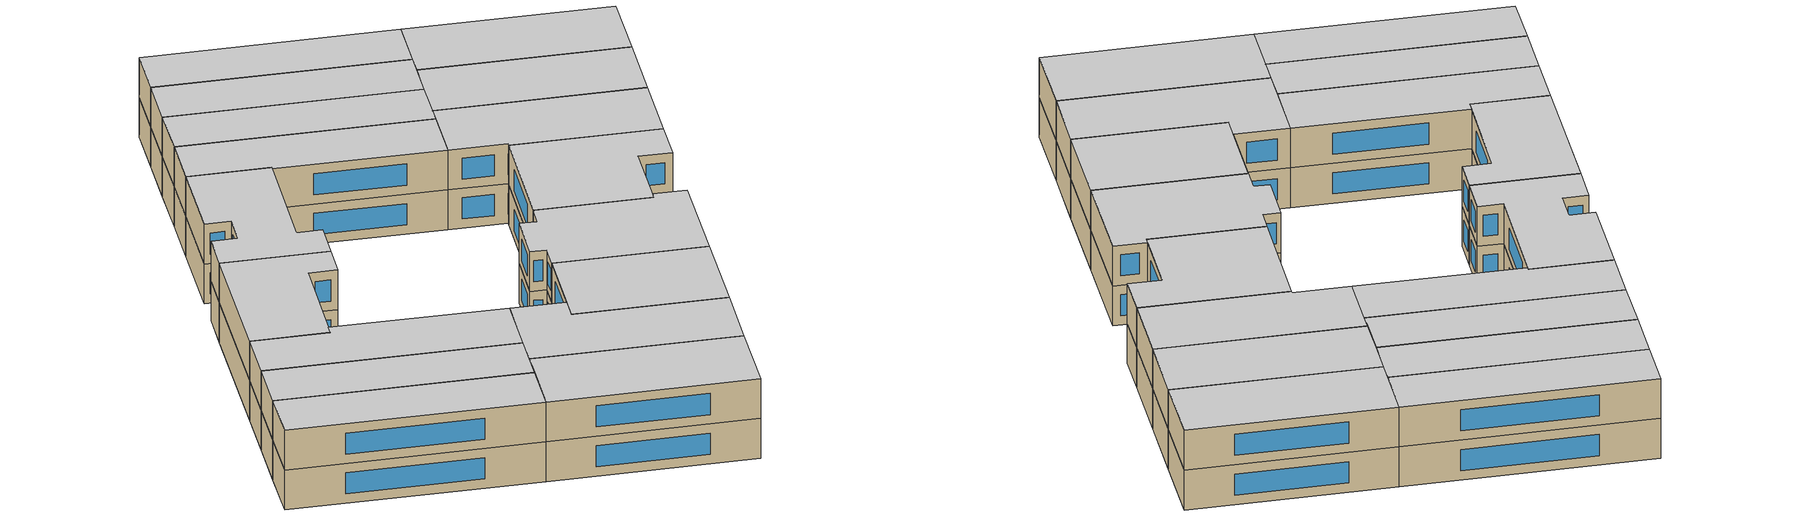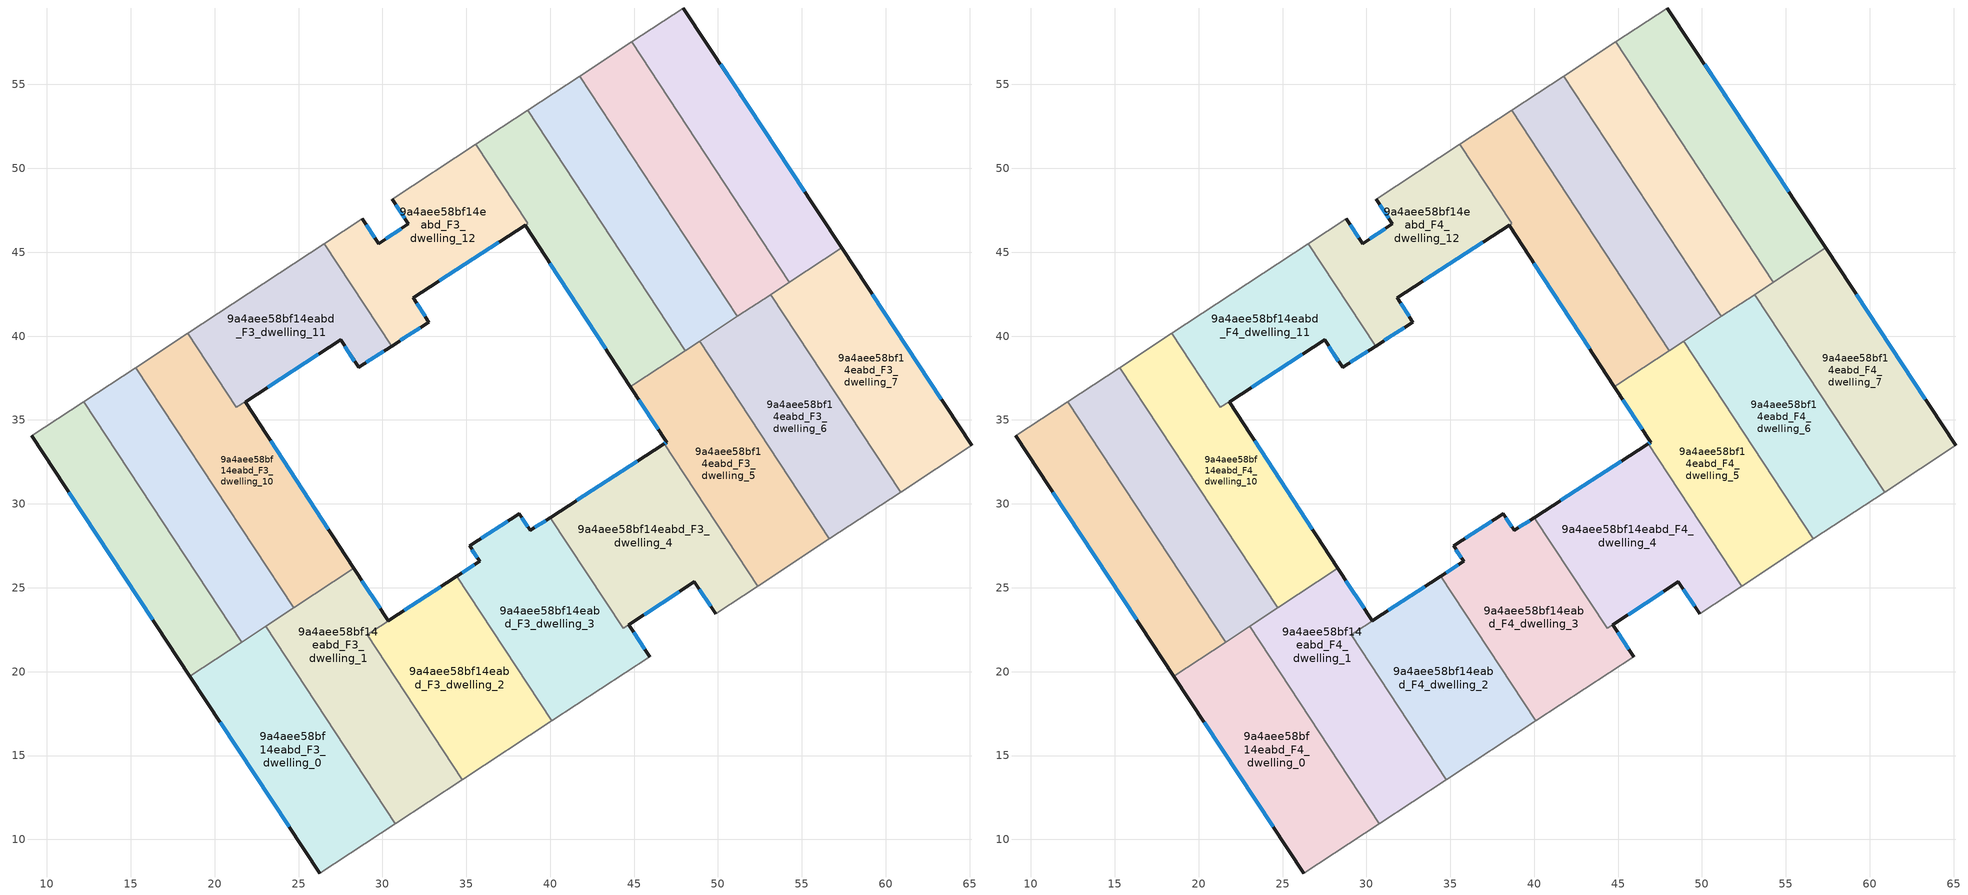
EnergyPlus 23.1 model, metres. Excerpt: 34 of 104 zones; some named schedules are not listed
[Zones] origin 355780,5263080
9a4aee58bf14eabd_F3_dwelling_0
 floor to 9a4aee58bf14eabd_F2_dwelling_0 (EU_floor_Construction): 23.04,22.7 30.77,10.94 26.28,8 18.53,19.74 z9
 wall outside (EU_wall_Construction): 18.53,19.74 26.28,8 z9:12
 wall to 9a4aee58bf14eabd_F3_dwelling_1 (EU_wall_Construction): 30.77,10.94 23.04,22.7 z9:12
 wall adiabatic (EU_wall_Construction): 26.28,8 30.77,10.94 z9:12
 wall to 9a4aee58bf14eabd_F3_dwelling_8 (EU_wall_Construction): 21.61,21.76 18.53,19.74 z9:12
 wall to 9a4aee58bf14eabd_F3_dwelling_9 (EU_wall_Construction): 23.04,22.7 21.61,21.76 z9:12
 window (EU_Window_Construction): 20.35,16.98 24.46,10.75 z9.7:11.3
9a4aee58bf14eabd_F3_dwelling_1
 floor to 9a4aee58bf14eabd_F2_dwelling_1 (EU_floor_Construction): 34.44,25.68 29.09,22.21 34.77,13.56 30.77,10.94 23.04,22.7 28.3,26.16 30.34,23.03 z9
 wall outside (EU_wall_Construction): 34.44,25.68 30.34,23.03 28.3,26.16 z9:12
 wall to 9a4aee58bf14eabd_F3_dwelling_2 (EU_wall_Construction): 34.77,13.56 29.09,22.21 34.44,25.68 z9:12
 wall adiabatic (EU_wall_Construction): 30.77,10.94 34.77,13.56 z9:12
 wall to 9a4aee58bf14eabd_F3_dwelling_10 (EU_wall_Construction): 28.3,26.16 24.71,23.8 z9:12
 wall to 9a4aee58bf14eabd_F3_dwelling_9 (EU_wall_Construction): 24.71,23.8 23.04,22.7 z9:12
 window (EU_Window_Construction): 29.86,23.76 28.78,25.42 / 33.48,25.06 31.3,23.65 z9.7:11.3
9a4aee58bf14eabd_F3_dwelling_10
 floor to 9a4aee58bf14eabd_F2_dwelling_10 (EU_floor_Construction): 21.84,36.09 28.3,26.16 24.71,23.8 15.3,38.13 18.4,40.16 21.3,35.75 z9
 wall outside (EU_wall_Construction): 28.3,26.16 21.84,36.09 z9:12
 wall to 9a4aee58bf14eabd_F3_dwelling_9 (EU_wall_Construction): 15.3,38.13 24.71,23.8 z9:12
 wall adiabatic (EU_wall_Construction): 18.4,40.16 15.3,38.13 z9:12
 wall to 9a4aee58bf14eabd_F3_dwelling_11 (EU_wall_Construction): 21.84,36.09 21.3,35.75 18.4,40.16 z9:12
 window (EU_Window_Construction): 26.79,28.49 23.36,33.76 z9.7:11.3
9a4aee58bf14eabd_F3_dwelling_11
 floor to 9a4aee58bf14eabd_F2_dwelling_11 (EU_floor_Construction): 26.55,45.5 30.55,39.4 28.59,38.13 27.52,39.77 21.3,35.75 18.4,40.16 z9
 wall outside (EU_wall_Construction): 21.84,36.1 27.52,39.77 28.59,38.13 30.55,39.4 z9:12
 wall adiabatic (EU_wall_Construction): 26.55,45.5 18.4,40.16 z9:12
 wall to 9a4aee58bf14eabd_F3_dwelling_12 (EU_wall_Construction): 30.55,39.4 26.55,45.5 z9:12
 window (EU_Window_Construction): 29.05,38.43 30.09,39.1 / 27.77,39.38 28.34,38.51 / 23.18,36.96 26.19,38.91 z9.7:11.3
9a4aee58bf14eabd_F3_dwelling_12
 floor to 9a4aee58bf14eabd_F2_dwelling_12 (EU_floor_Construction): 35.55,51.43 38.66,46.71 38.51,46.61 31.83,42.3 32.78,40.84 30.55,39.4 26.55,45.5 28.81,46.99 29.78,45.52 31.56,46.69 30.58,48.17 z9
 wall outside (EU_wall_Construction): 30.55,39.4 32.78,40.84 31.83,42.3 38.51,46.61 / 30.58,48.17 31.56,46.69 29.78,45.52 28.81,46.99 z9:12
 wall adiabatic (EU_wall_Construction): 28.81,46.99 26.55,45.5 / 35.55,51.43 30.58,48.17 z9:12
 wall to 9a4aee58bf14eabd_F3_dwelling_13 (EU_wall_Construction): 38.65,46.71 35.55,51.43 / 38.51,46.61 38.66,46.71 z9:12
 window (EU_Window_Construction): 31.08,39.74 32.25,40.5 / 29.55,45.86 29.04,46.64 / 31.14,46.41 30.2,45.79 / 30.81,47.82 31.33,47.03 / 33.39,43.31 36.94,45.6 / 32.55,41.18 32.05,41.96 z9.7:11.3
9a4aee58bf14eabd_F3_dwelling_13
 floor to 9a4aee58bf14eabd_F2_dwelling_13 (EU_floor_Construction): 38.65,53.46 48.07,39.14 44.97,37.1 44.78,36.98 38.51,46.61 38.66,46.71 35.55,51.43 z9
 wall outside (EU_wall_Construction): 38.51,46.61 44.78,36.98 z9:12
 wall adiabatic (EU_wall_Construction): 38.65,53.46 35.55,51.43 z9:12
 wall to 9a4aee58bf14eabd_F3_dwelling_14 (EU_wall_Construction): 48.07,39.14 38.65,53.46 z9:12
 wall to 9a4aee58bf14eabd_F3_dwelling_5 (EU_wall_Construction): 44.97,37.1 48.07,39.14 / 44.78,36.98 44.96,37.1 z9:12
 window (EU_Window_Construction): 39.98,44.35 43.31,39.24 z9.7:11.3
9a4aee58bf14eabd_F3_dwelling_14
 floor to 9a4aee58bf14eabd_F2_dwelling_14 (EU_floor_Construction): 41.76,55.5 51.16,41.17 48.07,39.14 38.65,53.46 z9
 wall adiabatic (EU_wall_Construction): 41.76,55.5 38.65,53.46 z9:12
 wall to 9a4aee58bf14eabd_F3_dwelling_15 (EU_wall_Construction): 51.16,41.17 41.76,55.5 z9:12
 wall to 9a4aee58bf14eabd_F3_dwelling_6 (EU_wall_Construction): 48.91,39.69 51.16,41.17 z9:12
 wall to 9a4aee58bf14eabd_F3_dwelling_5 (EU_wall_Construction): 48.07,39.14 48.91,39.69 z9:12
9a4aee58bf14eabd_F3_dwelling_15
 floor to 9a4aee58bf14eabd_F2_dwelling_15 (EU_floor_Construction): 44.86,57.53 54.27,43.21 51.16,41.17 41.76,55.5 z9
 wall adiabatic (EU_wall_Construction): 44.86,57.53 41.76,55.5 z9:12
 wall to 9a4aee58bf14eabd_F3_dwelling_16 (EU_wall_Construction): 54.27,43.21 44.86,57.53 z9:12
 wall to 9a4aee58bf14eabd_F3_dwelling_7 (EU_wall_Construction): 53.15,42.48 54.27,43.21 z9:12
 wall to 9a4aee58bf14eabd_F3_dwelling_6 (EU_wall_Construction): 51.17,41.17 53.15,42.48 z9:12
9a4aee58bf14eabd_F3_dwelling_16
 floor to 9a4aee58bf14eabd_F2_dwelling_16 (EU_floor_Construction): 47.95,59.56 57.38,45.25 54.27,43.21 44.86,57.53 z9
 wall outside (EU_wall_Construction): 57.38,45.25 47.95,59.56 z9:12
 wall adiabatic (EU_wall_Construction): 47.95,59.56 44.86,57.53 z9:12
 wall to 9a4aee58bf14eabd_F3_dwelling_7 (EU_wall_Construction): 54.27,43.21 57.38,45.25 z9:12
 window (EU_Window_Construction): 55.16,48.61 50.16,56.2 z9.7:11.3
9a4aee58bf14eabd_F3_dwelling_2
 floor to 9a4aee58bf14eabd_F2_dwelling_2 (EU_floor_Construction): 34.44,25.68 40.1,17.06 34.77,13.56 29.09,22.21 z9
 wall adiabatic (EU_wall_Construction): 34.77,13.56 40.1,17.06 z9:12
 wall to 9a4aee58bf14eabd_F3_dwelling_3 (EU_wall_Construction): 40.1,17.06 34.44,25.68 z9:12
9a4aee58bf14eabd_F3_dwelling_3
 floor to 9a4aee58bf14eabd_F2_dwelling_3 (EU_floor_Construction): 40,29.18 44.34,22.57 44.69,22.8 45.95,20.89 40.1,17.06 34.43,25.68 35.8,26.57 35.2,27.49 38.16,29.41 38.81,28.42 z9
 wall outside (EU_wall_Construction): 40,29.18 38.81,28.42 38.16,29.41 35.2,27.49 35.8,26.57 34.44,25.68 / 45.95,20.89 44.69,22.8 z9:12
 wall adiabatic (EU_wall_Construction): 40.1,17.06 45.95,20.89 z9:12
 wall to 9a4aee58bf14eabd_F3_dwelling_4 (EU_wall_Construction): 44.69,22.8 44.34,22.57 40,29.18 z9:12
 window (EU_Window_Construction): 35.34,27.27 35.66,26.78 / 37.46,28.96 35.89,27.94 / 38.66,28.65 38.31,29.18 / 39.72,29 39.09,28.6 / 45.65,21.34 44.98,22.35 / 35.48,26.36 34.76,25.89 z9.7:11.3
9a4aee58bf14eabd_F3_dwelling_4
 floor to 9a4aee58bf14eabd_F2_dwelling_4 (EU_floor_Construction): 46.8,33.57 52.36,25.1 49.86,23.46 48.6,25.37 44.34,22.57 40,29.18 z9
 wall outside (EU_wall_Construction): 46.8,33.57 40,29.18 / 44.69,22.8 48.6,25.37 49.86,23.46 z9:12
 wall to 9a4aee58bf14eabd_F3_dwelling_5 (EU_wall_Construction): 52.36,25.1 46.8,33.57 z9:12
 wall adiabatic (EU_wall_Construction): 49.86,23.46 52.36,25.1 z9:12
 window (EU_Window_Construction): 45.2,32.54 41.6,30.21 / 48.9,24.92 49.56,23.91 / 45.61,23.41 47.68,24.77 z9.7:11.3
9a4aee58bf14eabd_F3_dwelling_5
 floor to 9a4aee58bf14eabd_F2_dwelling_5 (EU_floor_Construction): 48.91,39.69 56.65,27.91 52.36,25.1 46.8,33.57 46.94,33.66 44.78,36.98 z9
 wall outside (EU_wall_Construction): 44.78,36.98 46.94,33.66 46.8,33.57 z9:12
 wall to 9a4aee58bf14eabd_F3_dwelling_6 (EU_wall_Construction): 56.65,27.91 48.91,39.69 z9:12
 wall adiabatic (EU_wall_Construction): 52.36,25.1 56.65,27.91 z9:12
 window (EU_Window_Construction): 45.29,36.2 46.43,34.44 / 46.91,33.64 46.83,33.59 z9.7:11.3
9a4aee58bf14eabd_F3_dwelling_6
 floor to 9a4aee58bf14eabd_F2_dwelling_6 (EU_floor_Construction): 53.15,42.48 60.89,30.69 56.65,27.91 48.91,39.69 z9
 wall to 9a4aee58bf14eabd_F3_dwelling_7 (EU_wall_Construction): 60.89,30.69 53.15,42.48 z9:12
 wall adiabatic (EU_wall_Construction): 56.65,27.91 60.89,30.69 z9:12
9a4aee58bf14eabd_F3_dwelling_7
 floor to 9a4aee58bf14eabd_F2_dwelling_7 (EU_floor_Construction): 57.38,45.25 65.15,33.48 60.89,30.69 53.15,42.48 z9
 wall outside (EU_wall_Construction): 65.15,33.48 57.38,45.25 z9:12
 wall adiabatic (EU_wall_Construction): 60.89,30.69 65.15,33.48 z9:12
 window (EU_Window_Construction): 63.32,36.25 59.2,42.49 z9.7:11.3
9a4aee58bf14eabd_F3_dwelling_8
 floor to 9a4aee58bf14eabd_F2_dwelling_8 (EU_floor_Construction): 12.2,36.09 21.61,21.76 18.53,19.74 9.09,34.05 z9
 wall outside (EU_wall_Construction): 9.09,34.05 18.53,19.74 z9:12
 wall to 9a4aee58bf14eabd_F3_dwelling_9 (EU_wall_Construction): 21.61,21.76 12.2,36.09 z9:12
 wall adiabatic (EU_wall_Construction): 12.2,36.09 9.09,34.05 z9:12
 window (EU_Window_Construction): 11.3,30.69 16.31,23.1 z9.7:11.3
9a4aee58bf14eabd_F3_dwelling_9
 floor to 9a4aee58bf14eabd_F2_dwelling_9 (EU_floor_Construction): 15.3,38.13 24.71,23.8 21.61,21.76 12.2,36.09 z9
 wall adiabatic (EU_wall_Construction): 15.3,38.13 12.2,36.09 z9:12
9a4aee58bf14eabd_F4_dwelling_0
 floor to 9a4aee58bf14eabd_F3_dwelling_0 (EU_floor_Construction): 23.04,22.7 30.77,10.94 26.28,8 18.53,19.74 z12
 wall outside (EU_wall_Construction): 18.53,19.74 26.28,8 z12:15
 wall to 9a4aee58bf14eabd_F4_dwelling_1 (EU_wall_Construction): 30.77,10.94 23.04,22.7 z12:15
 wall adiabatic (EU_wall_Construction): 26.28,8 30.77,10.94 z12:15
 wall to 9a4aee58bf14eabd_F4_dwelling_8 (EU_wall_Construction): 21.61,21.76 18.53,19.74 z12:15
 wall to 9a4aee58bf14eabd_F4_dwelling_9 (EU_wall_Construction): 23.04,22.7 21.61,21.76 z12:15
 window (EU_Window_Construction): 20.35,16.98 24.46,10.75 z12.7:14.3
 ceiling to 9a4aee58bf14eabd_F5_dwelling_0 (EU_floor_Construction): 30.77,10.94 23.04,22.7 18.53,19.74 26.28,8 z15
9a4aee58bf14eabd_F4_dwelling_1
 floor to 9a4aee58bf14eabd_F3_dwelling_1 (EU_floor_Construction): 34.44,25.68 29.09,22.21 34.77,13.56 30.77,10.94 23.04,22.7 28.3,26.16 30.34,23.03 z12
 wall outside (EU_wall_Construction): 34.44,25.68 30.34,23.03 28.3,26.16 z12:15
 wall to 9a4aee58bf14eabd_F4_dwelling_2 (EU_wall_Construction): 34.77,13.56 29.09,22.21 34.44,25.68 z12:15
 wall adiabatic (EU_wall_Construction): 30.77,10.94 34.77,13.56 z12:15
 wall to 9a4aee58bf14eabd_F4_dwelling_10 (EU_wall_Construction): 28.3,26.16 24.71,23.8 z12:15
 wall to 9a4aee58bf14eabd_F4_dwelling_9 (EU_wall_Construction): 24.71,23.8 23.04,22.7 z12:15
 window (EU_Window_Construction): 29.86,23.76 28.78,25.42 / 33.48,25.06 31.3,23.65 z12.7:14.3
 ceiling to 9a4aee58bf14eabd_F5_dwelling_1 (EU_floor_Construction): 34.77,13.56 29.09,22.21 34.44,25.68 30.34,23.03 28.3,26.16 23.04,22.7 30.77,10.94 z15
9a4aee58bf14eabd_F4_dwelling_10
 floor to 9a4aee58bf14eabd_F3_dwelling_10 (EU_floor_Construction): 21.84,36.09 28.3,26.16 24.71,23.8 15.3,38.13 18.4,40.16 21.3,35.75 z12
 wall outside (EU_wall_Construction): 28.3,26.16 21.84,36.09 z12:15
 wall to 9a4aee58bf14eabd_F4_dwelling_9 (EU_wall_Construction): 15.3,38.13 24.71,23.8 z12:15
 wall adiabatic (EU_wall_Construction): 18.4,40.16 15.3,38.13 z12:15
 wall to 9a4aee58bf14eabd_F4_dwelling_11 (EU_wall_Construction): 21.84,36.09 21.3,35.75 18.4,40.16 z12:15
 window (EU_Window_Construction): 26.79,28.49 23.36,33.76 z12.7:14.3
 ceiling to 9a4aee58bf14eabd_F5_dwelling_10 (EU_floor_Construction): 28.3,26.16 21.84,36.09 21.3,35.75 18.4,40.16 15.3,38.13 24.71,23.8 z15
9a4aee58bf14eabd_F4_dwelling_11
 floor to 9a4aee58bf14eabd_F3_dwelling_11 (EU_floor_Construction): 26.55,45.5 30.55,39.4 28.59,38.13 27.52,39.77 21.3,35.75 18.4,40.16 z12
 wall outside (EU_wall_Construction): 21.84,36.1 27.52,39.77 28.59,38.13 30.55,39.4 z12:15
 wall adiabatic (EU_wall_Construction): 26.55,45.5 18.4,40.16 z12:15
 wall to 9a4aee58bf14eabd_F4_dwelling_12 (EU_wall_Construction): 30.55,39.4 26.55,45.5 z12:15
 window (EU_Window_Construction): 29.05,38.43 30.09,39.1 / 27.77,39.38 28.34,38.51 / 23.18,36.96 26.19,38.91 z12.7:14.3
 ceiling to 9a4aee58bf14eabd_F5_dwelling_11 (EU_floor_Construction): 28.59,38.13 30.55,39.4 26.55,45.5 18.4,40.16 21.3,35.75 27.52,39.77 z15
9a4aee58bf14eabd_F4_dwelling_12
 floor to 9a4aee58bf14eabd_F3_dwelling_12 (EU_floor_Construction): 35.55,51.43 38.66,46.71 38.51,46.61 31.83,42.3 32.78,40.84 30.55,39.4 26.55,45.5 28.81,46.99 29.78,45.52 31.56,46.69 30.58,48.17 z12
 wall outside (EU_wall_Construction): 30.55,39.4 32.78,40.84 31.83,42.3 38.51,46.61 / 30.58,48.17 31.56,46.69 29.78,45.52 28.81,46.99 z12:15
 wall adiabatic (EU_wall_Construction): 28.81,46.99 26.55,45.5 / 35.55,51.43 30.58,48.17 z12:15
 wall to 9a4aee58bf14eabd_F4_dwelling_13 (EU_wall_Construction): 38.65,46.71 35.55,51.43 / 38.51,46.61 38.66,46.71 z12:15
 window (EU_Window_Construction): 31.08,39.74 32.25,40.5 / 29.55,45.86 29.04,46.64 / 31.14,46.41 30.2,45.79 / 30.81,47.82 31.33,47.03 / 33.39,43.31 36.94,45.6 / 32.55,41.18 32.05,41.96 z12.7:14.3
 ceiling to 9a4aee58bf14eabd_F5_dwelling_12 (EU_floor_Construction): 32.78,40.84 31.83,42.3 38.51,46.61 38.66,46.71 35.55,51.43 30.58,48.17 31.56,46.69 29.78,45.52 28.81,46.99 26.55,45.5 30.55,39.4 z15
9a4aee58bf14eabd_F4_dwelling_13
 floor to 9a4aee58bf14eabd_F3_dwelling_13 (EU_floor_Construction): 38.65,53.46 48.07,39.14 44.97,37.1 44.78,36.98 38.51,46.61 38.66,46.71 35.55,51.43 z12
 wall outside (EU_wall_Construction): 38.51,46.61 44.78,36.98 z12:15
 wall adiabatic (EU_wall_Construction): 38.65,53.46 35.55,51.43 z12:15
 wall to 9a4aee58bf14eabd_F4_dwelling_14 (EU_wall_Construction): 48.07,39.14 38.65,53.46 z12:15
 wall to 9a4aee58bf14eabd_F4_dwelling_5 (EU_wall_Construction): 44.97,37.1 48.07,39.14 / 44.78,36.98 44.96,37.1 z12:15
 window (EU_Window_Construction): 39.98,44.35 43.31,39.24 z12.7:14.3
 ceiling to 9a4aee58bf14eabd_F5_dwelling_13 (EU_floor_Construction): 48.07,39.14 38.65,53.46 35.55,51.43 38.66,46.71 38.51,46.61 44.78,36.98 44.97,37.1 z15
9a4aee58bf14eabd_F4_dwelling_14
 floor to 9a4aee58bf14eabd_F3_dwelling_14 (EU_floor_Construction): 41.76,55.5 51.16,41.17 48.07,39.14 38.65,53.46 z12
 wall adiabatic (EU_wall_Construction): 41.76,55.5 38.65,53.46 z12:15
 wall to 9a4aee58bf14eabd_F4_dwelling_15 (EU_wall_Construction): 51.16,41.17 41.76,55.5 z12:15
 wall to 9a4aee58bf14eabd_F4_dwelling_6 (EU_wall_Construction): 48.91,39.69 51.16,41.17 z12:15
 wall to 9a4aee58bf14eabd_F4_dwelling_5 (EU_wall_Construction): 48.07,39.14 48.91,39.69 z12:15
 ceiling to 9a4aee58bf14eabd_F5_dwelling_14 (EU_floor_Construction): 51.16,41.17 41.76,55.5 38.65,53.46 48.07,39.14 z15
9a4aee58bf14eabd_F4_dwelling_15
 floor to 9a4aee58bf14eabd_F3_dwelling_15 (EU_floor_Construction): 44.86,57.53 54.27,43.21 51.16,41.17 41.76,55.5 z12
 wall adiabatic (EU_wall_Construction): 44.86,57.53 41.76,55.5 z12:15
 wall to 9a4aee58bf14eabd_F4_dwelling_16 (EU_wall_Construction): 54.27,43.21 44.86,57.53 z12:15
 wall to 9a4aee58bf14eabd_F4_dwelling_7 (EU_wall_Construction): 53.15,42.48 54.27,43.21 z12:15
 wall to 9a4aee58bf14eabd_F4_dwelling_6 (EU_wall_Construction): 51.17,41.17 53.15,42.48 z12:15
 ceiling to 9a4aee58bf14eabd_F5_dwelling_15 (EU_floor_Construction): 54.27,43.21 44.86,57.53 41.76,55.5 51.16,41.17 z15
9a4aee58bf14eabd_F4_dwelling_16
 floor to 9a4aee58bf14eabd_F3_dwelling_16 (EU_floor_Construction): 47.95,59.56 57.38,45.25 54.27,43.21 44.86,57.53 z12
 wall outside (EU_wall_Construction): 57.38,45.25 47.95,59.56 z12:15
 wall adiabatic (EU_wall_Construction): 47.95,59.56 44.86,57.53 z12:15
 wall to 9a4aee58bf14eabd_F4_dwelling_7 (EU_wall_Construction): 54.27,43.21 57.38,45.25 z12:15
 window (EU_Window_Construction): 55.16,48.61 50.16,56.2 z12.7:14.3
 ceiling to 9a4aee58bf14eabd_F5_dwelling_16 (EU_floor_Construction): 57.38,45.25 47.95,59.56 44.86,57.53 54.27,43.21 z15
9a4aee58bf14eabd_F4_dwelling_2
 floor to 9a4aee58bf14eabd_F3_dwelling_2 (EU_floor_Construction): 34.44,25.68 40.1,17.06 34.77,13.56 29.09,22.21 z12
 wall adiabatic (EU_wall_Construction): 34.77,13.56 40.1,17.06 z12:15
 wall to 9a4aee58bf14eabd_F4_dwelling_3 (EU_wall_Construction): 40.1,17.06 34.44,25.68 z12:15
 ceiling to 9a4aee58bf14eabd_F5_dwelling_2 (EU_floor_Construction): 40.1,17.06 34.44,25.68 29.09,22.21 34.77,13.56 z15
9a4aee58bf14eabd_F4_dwelling_3
 floor to 9a4aee58bf14eabd_F3_dwelling_3 (EU_floor_Construction): 40,29.18 44.34,22.57 44.69,22.8 45.95,20.89 40.1,17.06 34.43,25.68 35.8,26.57 35.2,27.49 38.16,29.41 38.81,28.42 z12
 wall outside (EU_wall_Construction): 40,29.18 38.81,28.42 38.16,29.41 35.2,27.49 35.8,26.57 34.44,25.68 / 45.95,20.89 44.69,22.8 z12:15
 wall adiabatic (EU_wall_Construction): 40.1,17.06 45.95,20.89 z12:15
 wall to 9a4aee58bf14eabd_F4_dwelling_4 (EU_wall_Construction): 44.69,22.8 44.34,22.57 40,29.18 z12:15
 window (EU_Window_Construction): 35.34,27.27 35.66,26.78 / 37.46,28.96 35.89,27.94 / 38.66,28.65 38.31,29.18 / 39.72,29 39.09,28.6 / 45.65,21.34 44.98,22.35 / 35.48,26.36 34.76,25.89 z12.7:14.3
 ceiling to 9a4aee58bf14eabd_F5_dwelling_3 (EU_floor_Construction): 45.95,20.89 44.69,22.8 44.34,22.57 40,29.18 38.81,28.42 38.16,29.41 35.2,27.49 35.8,26.57 34.43,25.68 40.1,17.06 z15
9a4aee58bf14eabd_F4_dwelling_4
 floor to 9a4aee58bf14eabd_F3_dwelling_4 (EU_floor_Construction): 46.8,33.57 52.36,25.1 49.86,23.46 48.6,25.37 44.34,22.57 40,29.18 z12
 wall outside (EU_wall_Construction): 46.8,33.57 40,29.18 / 44.69,22.8 48.6,25.37 49.86,23.46 z12:15
 wall to 9a4aee58bf14eabd_F4_dwelling_5 (EU_wall_Construction): 52.36,25.1 46.8,33.57 z12:15
 wall adiabatic (EU_wall_Construction): 49.86,23.46 52.36,25.1 z12:15
 window (EU_Window_Construction): 45.2,32.54 41.6,30.21 / 48.9,24.92 49.56,23.91 / 45.61,23.41 47.68,24.77 z12.7:14.3
 ceiling to 9a4aee58bf14eabd_F5_dwelling_4 (EU_floor_Construction): 52.36,25.1 46.8,33.57 40,29.18 44.34,22.57 48.6,25.37 49.86,23.46 z15
9a4aee58bf14eabd_F4_dwelling_5
 floor to 9a4aee58bf14eabd_F3_dwelling_5 (EU_floor_Construction): 48.91,39.69 56.65,27.91 52.36,25.1 46.8,33.57 46.94,33.66 44.78,36.98 z12
 wall outside (EU_wall_Construction): 44.78,36.98 46.94,33.66 46.8,33.57 z12:15
 wall to 9a4aee58bf14eabd_F4_dwelling_6 (EU_wall_Construction): 56.65,27.91 48.91,39.69 z12:15
 wall adiabatic (EU_wall_Construction): 52.36,25.1 56.65,27.91 z12:15
 window (EU_Window_Construction): 45.29,36.2 46.43,34.44 / 46.91,33.64 46.83,33.59 z12.7:14.3
 ceiling to 9a4aee58bf14eabd_F5_dwelling_5 (EU_floor_Construction): 56.65,27.91 48.91,39.69 44.78,36.98 46.94,33.66 46.8,33.57 52.36,25.1 z15
9a4aee58bf14eabd_F4_dwelling_6
 floor to 9a4aee58bf14eabd_F3_dwelling_6 (EU_floor_Construction): 53.15,42.48 60.89,30.69 56.65,27.91 48.91,39.69 z12
 wall to 9a4aee58bf14eabd_F4_dwelling_7 (EU_wall_Construction): 60.89,30.69 53.15,42.48 z12:15
 wall adiabatic (EU_wall_Construction): 56.65,27.91 60.89,30.69 z12:15
 ceiling to 9a4aee58bf14eabd_F5_dwelling_6 (EU_floor_Construction): 60.89,30.69 53.15,42.48 48.91,39.69 56.65,27.91 z15
9a4aee58bf14eabd_F4_dwelling_7
 floor to 9a4aee58bf14eabd_F3_dwelling_7 (EU_floor_Construction): 57.38,45.25 65.15,33.48 60.89,30.69 53.15,42.48 z12
 wall outside (EU_wall_Construction): 65.15,33.48 57.38,45.25 z12:15
 wall adiabatic (EU_wall_Construction): 60.89,30.69 65.15,33.48 z12:15
 window (EU_Window_Construction): 63.32,36.25 59.2,42.49 z12.7:14.3
 ceiling to 9a4aee58bf14eabd_F5_dwelling_7 (EU_floor_Construction): 65.15,33.48 57.38,45.25 53.15,42.48 60.89,30.69 z15
9a4aee58bf14eabd_F4_dwelling_8
 floor to 9a4aee58bf14eabd_F3_dwelling_8 (EU_floor_Construction): 12.2,36.09 21.61,21.76 18.53,19.74 9.09,34.05 z12
 wall outside (EU_wall_Construction): 9.09,34.05 18.53,19.74 z12:15
 wall to 9a4aee58bf14eabd_F4_dwelling_9 (EU_wall_Construction): 21.61,21.76 12.2,36.09 z12:15
 wall adiabatic (EU_wall_Construction): 12.2,36.09 9.09,34.05 z12:15
 window (EU_Window_Construction): 11.3,30.69 16.31,23.1 z12.7:14.3
 ceiling to 9a4aee58bf14eabd_F5_dwelling_8 (EU_floor_Construction): 21.61,21.76 12.2,36.09 9.09,34.05 18.53,19.74 z15
9a4aee58bf14eabd_F4_dwelling_9
 floor to 9a4aee58bf14eabd_F3_dwelling_9 (EU_floor_Construction): 15.3,38.13 24.71,23.8 21.61,21.76 12.2,36.09 z12
 wall adiabatic (EU_wall_Construction): 15.3,38.13 12.2,36.09 z12:15
 ceiling to 9a4aee58bf14eabd_F5_dwelling_9 (EU_floor_Construction): 24.71,23.8 15.3,38.13 12.2,36.09 21.61,21.76 z15
[Building]
EU S2 Campaign: North Axis=0; Terrain=City; Solar Distribution=FullExterior
[Site:Location]
Budapest.Ferenc.Liszt.Intl.AP: Latitude=47.437; Longitude=19.256; Time Zone=1; Elevation=185
[SizingPeriod:WeatherFileDays]
AnnualSizingPeriod: Begin Month=1; Begin Day of Month=1; End Month=12; End Day of Month=31; Day of Week for Start Day=Monday; Use Weather File Daylight Saving Period=No; Use Weather File Rain and Snow Indicators=No
[MATERIAL]
EU_InternalMass_Material: Roughness=MediumRough; Thickness=0.1; Conductivity=1; Density=1800; Specific Heat=900; Thermal Absorptance=0.9; Solar Absorptance=0.7; Visible Absorptance=0.7
[MATERIAL:NOMASS] Roughness=MediumRough; Thermal Absorptance=0.9; Solar Absorptance=0.7; Visible Absorptance=0.7
Name | Thermal Resistance
EU_wall_NoMass | 0.832559
EU_floor_NoMass | 0.872794
[WINDOWMATERIAL:SIMPLEGLAZINGSYSTEM]
EU_Window_SimpleGlazing: UFactor=2.79869; Solar Heat Gain Coefficient=0.75; Visible Transmittance=0.75
[CONSTRUCTION]
EU_wall_Construction: EU_wall_NoMass
EU_floor_Construction: EU_floor_NoMass
EU_Window_Construction: EU_Window_SimpleGlazing
EU_InternalMass_Construction: EU_InternalMass_Material
[ZONE] Type=1; Multiplier=1; Ceiling Height=autocalculate; Floor Area=autocalculate; Part of Total Floor Area=Yes
Name | Volume
9a4aee58bf14eabd_F3_dwelling_0; 9a4aee58bf14eabd_F4_dwelling_0 | 227.247
9a4aee58bf14eabd_F3_dwelling_1; 9a4aee58bf14eabd_F4_dwelling_1 | 218.801
9a4aee58bf14eabd_F3_dwelling_10; 9a4aee58bf14eabd_F4_dwelling_10 | 212.561
9a4aee58bf14eabd_F3_dwelling_11; 9a4aee58bf14eabd_F4_dwelling_11 | 168.898
9a4aee58bf14eabd_F3_dwelling_12; 9a4aee58bf14eabd_F4_dwelling_12 | 183.896
9a4aee58bf14eabd_F3_dwelling_13; 9a4aee58bf14eabd_F4_dwelling_13 | 197.55
9a4aee58bf14eabd_F3_dwelling_14; 9a4aee58bf14eabd_F4_dwelling_14 | 190.714
9a4aee58bf14eabd_F3_dwelling_15; 9a4aee58bf14eabd_F4_dwelling_15 | 190.707
9a4aee58bf14eabd_F3_dwelling_16; 9a4aee58bf14eabd_F4_dwelling_16 | 190.731
9a4aee58bf14eabd_F3_dwelling_2; 9a4aee58bf14eabd_F4_dwelling_2 | 197.607
9a4aee58bf14eabd_F3_dwelling_3; 9a4aee58bf14eabd_F4_dwelling_3 | 217.381
9a4aee58bf14eabd_F3_dwelling_4; 9a4aee58bf14eabd_F4_dwelling_4 | 211.732
9a4aee58bf14eabd_F3_dwelling_5; 9a4aee58bf14eabd_F4_dwelling_5 | 214.579
9a4aee58bf14eabd_F3_dwelling_6; 9a4aee58bf14eabd_F4_dwelling_6 | 214.537
9a4aee58bf14eabd_F3_dwelling_7; 9a4aee58bf14eabd_F4_dwelling_7 | 214.594
9a4aee58bf14eabd_F3_dwelling_8; 9a4aee58bf14eabd_F4_dwelling_8 | 190.721
9a4aee58bf14eabd_F3_dwelling_9; 9a4aee58bf14eabd_F4_dwelling_9 | 190.744
[INTERNALMASS] Construction=EU_InternalMass_Construction
Name | Zone or ZoneList | Surface Area
9a4aee58bf14eabd_F3_dwelling_0_EU_InternalMass | 9a4aee58bf14eabd_F3_dwelling_0 | 75.7475
9a4aee58bf14eabd_F3_dwelling_1_EU_InternalMass | 9a4aee58bf14eabd_F3_dwelling_1 | 72.9458
9a4aee58bf14eabd_F3_dwelling_2_EU_InternalMass | 9a4aee58bf14eabd_F3_dwelling_2 | 65.8761
9a4aee58bf14eabd_F3_dwelling_3_EU_InternalMass | 9a4aee58bf14eabd_F3_dwelling_3 | 72.4599
9a4aee58bf14eabd_F3_dwelling_4_EU_InternalMass | 9a4aee58bf14eabd_F3_dwelling_4 | 70.5769
9a4aee58bf14eabd_F3_dwelling_5_EU_InternalMass | 9a4aee58bf14eabd_F3_dwelling_5 | 71.5262
9a4aee58bf14eabd_F3_dwelling_6_EU_InternalMass | 9a4aee58bf14eabd_F3_dwelling_6 | 71.5124
9a4aee58bf14eabd_F3_dwelling_7_EU_InternalMass | 9a4aee58bf14eabd_F3_dwelling_7 | 71.5313
9a4aee58bf14eabd_F3_dwelling_8_EU_InternalMass | 9a4aee58bf14eabd_F3_dwelling_8 | 63.5737
9a4aee58bf14eabd_F3_dwelling_9_EU_InternalMass | 9a4aee58bf14eabd_F3_dwelling_9 | 63.5814
9a4aee58bf14eabd_F3_dwelling_10_EU_InternalMass | 9a4aee58bf14eabd_F3_dwelling_10 | 70.8535
9a4aee58bf14eabd_F3_dwelling_11_EU_InternalMass | 9a4aee58bf14eabd_F3_dwelling_11 | 56.3
9a4aee58bf14eabd_F3_dwelling_12_EU_InternalMass | 9a4aee58bf14eabd_F3_dwelling_12 | 61.2978
9a4aee58bf14eabd_F3_dwelling_13_EU_InternalMass | 9a4aee58bf14eabd_F3_dwelling_13 | 65.8502
9a4aee58bf14eabd_F3_dwelling_14_EU_InternalMass | 9a4aee58bf14eabd_F3_dwelling_14 | 63.5712
9a4aee58bf14eabd_F3_dwelling_15_EU_InternalMass | 9a4aee58bf14eabd_F3_dwelling_15 | 63.5691
9a4aee58bf14eabd_F3_dwelling_16_EU_InternalMass | 9a4aee58bf14eabd_F3_dwelling_16 | 63.577
9a4aee58bf14eabd_F4_dwelling_0_EU_InternalMass | 9a4aee58bf14eabd_F4_dwelling_0 | 75.7475
9a4aee58bf14eabd_F4_dwelling_1_EU_InternalMass | 9a4aee58bf14eabd_F4_dwelling_1 | 72.9458
9a4aee58bf14eabd_F4_dwelling_2_EU_InternalMass | 9a4aee58bf14eabd_F4_dwelling_2 | 65.8761
9a4aee58bf14eabd_F4_dwelling_3_EU_InternalMass | 9a4aee58bf14eabd_F4_dwelling_3 | 72.4599
9a4aee58bf14eabd_F4_dwelling_4_EU_InternalMass | 9a4aee58bf14eabd_F4_dwelling_4 | 70.5769
9a4aee58bf14eabd_F4_dwelling_5_EU_InternalMass | 9a4aee58bf14eabd_F4_dwelling_5 | 71.5262
9a4aee58bf14eabd_F4_dwelling_6_EU_InternalMass | 9a4aee58bf14eabd_F4_dwelling_6 | 71.5124
9a4aee58bf14eabd_F4_dwelling_7_EU_InternalMass | 9a4aee58bf14eabd_F4_dwelling_7 | 71.5313
9a4aee58bf14eabd_F4_dwelling_8_EU_InternalMass | 9a4aee58bf14eabd_F4_dwelling_8 | 63.5737
9a4aee58bf14eabd_F4_dwelling_9_EU_InternalMass | 9a4aee58bf14eabd_F4_dwelling_9 | 63.5814
9a4aee58bf14eabd_F4_dwelling_10_EU_InternalMass | 9a4aee58bf14eabd_F4_dwelling_10 | 70.8535
9a4aee58bf14eabd_F4_dwelling_11_EU_InternalMass | 9a4aee58bf14eabd_F4_dwelling_11 | 56.3
9a4aee58bf14eabd_F4_dwelling_12_EU_InternalMass | 9a4aee58bf14eabd_F4_dwelling_12 | 61.2978
9a4aee58bf14eabd_F4_dwelling_13_EU_InternalMass | 9a4aee58bf14eabd_F4_dwelling_13 | 65.8502
9a4aee58bf14eabd_F4_dwelling_14_EU_InternalMass | 9a4aee58bf14eabd_F4_dwelling_14 | 63.5712
9a4aee58bf14eabd_F4_dwelling_15_EU_InternalMass | 9a4aee58bf14eabd_F4_dwelling_15 | 63.5691
9a4aee58bf14eabd_F4_dwelling_16_EU_InternalMass | 9a4aee58bf14eabd_F4_dwelling_16 | 63.577
[OTHEREQUIPMENT] Fuel Type=Electricity; Design Level Calculation Method=Watts/Area; Power per Zone Floor Area=1; Fraction Latent=0; Fraction Radiant=0; Fraction Lost=0; Carbon Dioxide Generation Rate=0; EndUse Subcategory=EU_Step8_InternalGains
Name | Zone or ZoneList or Space or SpaceList | Schedule
EU_Step8_InternalGain_9a4aee58bf14eabd_F3_dwelling_0_f000 | 9a4aee58bf14eabd_F3_dwelling_0 | EU_Step8_GainSchedule_9a4aee58bf14eabd_F3_dwelling_0_f000
EU_Step8_InternalGain_9a4aee58bf14eabd_F3_dwelling_1_f000 | 9a4aee58bf14eabd_F3_dwelling_1 | EU_Step8_GainSchedule_9a4aee58bf14eabd_F3_dwelling_1_f000
EU_Step8_InternalGain_9a4aee58bf14eabd_F3_dwelling_2_f000 | 9a4aee58bf14eabd_F3_dwelling_2 | EU_Step8_GainSchedule_9a4aee58bf14eabd_F3_dwelling_2_f000
EU_Step8_InternalGain_9a4aee58bf14eabd_F3_dwelling_3_f000 | 9a4aee58bf14eabd_F3_dwelling_3 | EU_Step8_GainSchedule_9a4aee58bf14eabd_F3_dwelling_3_f000
EU_Step8_InternalGain_9a4aee58bf14eabd_F3_dwelling_4_f000 | 9a4aee58bf14eabd_F3_dwelling_4 | EU_Step8_GainSchedule_9a4aee58bf14eabd_F3_dwelling_4_f000
EU_Step8_InternalGain_9a4aee58bf14eabd_F3_dwelling_5_f000 | 9a4aee58bf14eabd_F3_dwelling_5 | EU_Step8_GainSchedule_9a4aee58bf14eabd_F3_dwelling_5_f000
EU_Step8_InternalGain_9a4aee58bf14eabd_F3_dwelling_6_f000 | 9a4aee58bf14eabd_F3_dwelling_6 | EU_Step8_GainSchedule_9a4aee58bf14eabd_F3_dwelling_6_f000
EU_Step8_InternalGain_9a4aee58bf14eabd_F3_dwelling_7_f000 | 9a4aee58bf14eabd_F3_dwelling_7 | EU_Step8_GainSchedule_9a4aee58bf14eabd_F3_dwelling_7_f000
EU_Step8_InternalGain_9a4aee58bf14eabd_F3_dwelling_8_f000 | 9a4aee58bf14eabd_F3_dwelling_8 | EU_Step8_GainSchedule_9a4aee58bf14eabd_F3_dwelling_8_f000
EU_Step8_InternalGain_9a4aee58bf14eabd_F3_dwelling_9_f000 | 9a4aee58bf14eabd_F3_dwelling_9 | EU_Step8_GainSchedule_9a4aee58bf14eabd_F3_dwelling_9_f000
EU_Step8_InternalGain_9a4aee58bf14eabd_F3_dwelling_10_f000 | 9a4aee58bf14eabd_F3_dwelling_10 | EU_Step8_GainSchedule_9a4aee58bf14eabd_F3_dwelling_10_f000
EU_Step8_InternalGain_9a4aee58bf14eabd_F3_dwelling_11_f000 | 9a4aee58bf14eabd_F3_dwelling_11 | EU_Step8_GainSchedule_9a4aee58bf14eabd_F3_dwelling_11_f000
EU_Step8_InternalGain_9a4aee58bf14eabd_F3_dwelling_12_f000 | 9a4aee58bf14eabd_F3_dwelling_12 | EU_Step8_GainSchedule_9a4aee58bf14eabd_F3_dwelling_12_f000
EU_Step8_InternalGain_9a4aee58bf14eabd_F3_dwelling_13_f000 | 9a4aee58bf14eabd_F3_dwelling_13 | EU_Step8_GainSchedule_9a4aee58bf14eabd_F3_dwelling_13_f000
EU_Step8_InternalGain_9a4aee58bf14eabd_F3_dwelling_14_f000 | 9a4aee58bf14eabd_F3_dwelling_14 | EU_Step8_GainSchedule_9a4aee58bf14eabd_F3_dwelling_14_f000
EU_Step8_InternalGain_9a4aee58bf14eabd_F3_dwelling_15_f000 | 9a4aee58bf14eabd_F3_dwelling_15 | EU_Step8_GainSchedule_9a4aee58bf14eabd_F3_dwelling_15_f000
EU_Step8_InternalGain_9a4aee58bf14eabd_F3_dwelling_16_f000 | 9a4aee58bf14eabd_F3_dwelling_16 | EU_Step8_GainSchedule_9a4aee58bf14eabd_F3_dwelling_16_f000
EU_Step8_InternalGain_9a4aee58bf14eabd_F4_dwelling_0_f000 | 9a4aee58bf14eabd_F4_dwelling_0 | EU_Step8_GainSchedule_9a4aee58bf14eabd_F4_dwelling_0_f000
EU_Step8_InternalGain_9a4aee58bf14eabd_F4_dwelling_1_f000 | 9a4aee58bf14eabd_F4_dwelling_1 | EU_Step8_GainSchedule_9a4aee58bf14eabd_F4_dwelling_1_f000
EU_Step8_InternalGain_9a4aee58bf14eabd_F4_dwelling_2_f000 | 9a4aee58bf14eabd_F4_dwelling_2 | EU_Step8_GainSchedule_9a4aee58bf14eabd_F4_dwelling_2_f000
EU_Step8_InternalGain_9a4aee58bf14eabd_F4_dwelling_3_f000 | 9a4aee58bf14eabd_F4_dwelling_3 | EU_Step8_GainSchedule_9a4aee58bf14eabd_F4_dwelling_3_f000
EU_Step8_InternalGain_9a4aee58bf14eabd_F4_dwelling_4_f000 | 9a4aee58bf14eabd_F4_dwelling_4 | EU_Step8_GainSchedule_9a4aee58bf14eabd_F4_dwelling_4_f000
EU_Step8_InternalGain_9a4aee58bf14eabd_F4_dwelling_5_f000 | 9a4aee58bf14eabd_F4_dwelling_5 | EU_Step8_GainSchedule_9a4aee58bf14eabd_F4_dwelling_5_f000
EU_Step8_InternalGain_9a4aee58bf14eabd_F4_dwelling_6_f000 | 9a4aee58bf14eabd_F4_dwelling_6 | EU_Step8_GainSchedule_9a4aee58bf14eabd_F4_dwelling_6_f000
EU_Step8_InternalGain_9a4aee58bf14eabd_F4_dwelling_7_f000 | 9a4aee58bf14eabd_F4_dwelling_7 | EU_Step8_GainSchedule_9a4aee58bf14eabd_F4_dwelling_7_f000
EU_Step8_InternalGain_9a4aee58bf14eabd_F4_dwelling_8_f000 | 9a4aee58bf14eabd_F4_dwelling_8 | EU_Step8_GainSchedule_9a4aee58bf14eabd_F4_dwelling_8_f000
EU_Step8_InternalGain_9a4aee58bf14eabd_F4_dwelling_9_f000 | 9a4aee58bf14eabd_F4_dwelling_9 | EU_Step8_GainSchedule_9a4aee58bf14eabd_F4_dwelling_9_f000
EU_Step8_InternalGain_9a4aee58bf14eabd_F4_dwelling_10_f000 | 9a4aee58bf14eabd_F4_dwelling_10 | EU_Step8_GainSchedule_9a4aee58bf14eabd_F4_dwelling_10_f000
EU_Step8_InternalGain_9a4aee58bf14eabd_F4_dwelling_11_f000 | 9a4aee58bf14eabd_F4_dwelling_11 | EU_Step8_GainSchedule_9a4aee58bf14eabd_F4_dwelling_11_f000
EU_Step8_InternalGain_9a4aee58bf14eabd_F4_dwelling_12_f000 | 9a4aee58bf14eabd_F4_dwelling_12 | EU_Step8_GainSchedule_9a4aee58bf14eabd_F4_dwelling_12_f000
EU_Step8_InternalGain_9a4aee58bf14eabd_F4_dwelling_13_f000 | 9a4aee58bf14eabd_F4_dwelling_13 | EU_Step8_GainSchedule_9a4aee58bf14eabd_F4_dwelling_13_f000
EU_Step8_InternalGain_9a4aee58bf14eabd_F4_dwelling_14_f000 | 9a4aee58bf14eabd_F4_dwelling_14 | EU_Step8_GainSchedule_9a4aee58bf14eabd_F4_dwelling_14_f000
EU_Step8_InternalGain_9a4aee58bf14eabd_F4_dwelling_15_f000 | 9a4aee58bf14eabd_F4_dwelling_15 | EU_Step8_GainSchedule_9a4aee58bf14eabd_F4_dwelling_15_f000
EU_Step8_InternalGain_9a4aee58bf14eabd_F4_dwelling_16_f000 | 9a4aee58bf14eabd_F4_dwelling_16 | EU_Step8_GainSchedule_9a4aee58bf14eabd_F4_dwelling_16_f000
[ZONEVENTILATION:DESIGNFLOWRATE] Schedule=EU_AlwaysOn; Design Flow Rate Calculation Method=AirChanges/Hour; Air Changes per Hour=0.475469; Ventilation Type=Natural; Fan Pressure Rise=0; Fan Total Efficiency=1; Constant Term Coefficient=1; Temperature Term Coefficient=0; Velocity Term Coefficient=0; Velocity Squared Term Coefficient=0; Minimum Indoor Temperature=-100; Maximum Indoor Temperature=100; Delta Temperature=-100; Minimum Outdoor Temperature=-100; Maximum Outdoor Temperature=100; Maximum Wind Speed=40
Name | Zone or ZoneList or Space or SpaceList
EU_ConstantAir_9a4aee58bf14eabd_F3_dwelling_0 | 9a4aee58bf14eabd_F3_dwelling_0
EU_ConstantAir_9a4aee58bf14eabd_F3_dwelling_1 | 9a4aee58bf14eabd_F3_dwelling_1
EU_ConstantAir_9a4aee58bf14eabd_F3_dwelling_2 | 9a4aee58bf14eabd_F3_dwelling_2
EU_ConstantAir_9a4aee58bf14eabd_F3_dwelling_3 | 9a4aee58bf14eabd_F3_dwelling_3
EU_ConstantAir_9a4aee58bf14eabd_F3_dwelling_4 | 9a4aee58bf14eabd_F3_dwelling_4
EU_ConstantAir_9a4aee58bf14eabd_F3_dwelling_5 | 9a4aee58bf14eabd_F3_dwelling_5
EU_ConstantAir_9a4aee58bf14eabd_F3_dwelling_6 | 9a4aee58bf14eabd_F3_dwelling_6
EU_ConstantAir_9a4aee58bf14eabd_F3_dwelling_7 | 9a4aee58bf14eabd_F3_dwelling_7
EU_ConstantAir_9a4aee58bf14eabd_F3_dwelling_8 | 9a4aee58bf14eabd_F3_dwelling_8
EU_ConstantAir_9a4aee58bf14eabd_F3_dwelling_9 | 9a4aee58bf14eabd_F3_dwelling_9
EU_ConstantAir_9a4aee58bf14eabd_F3_dwelling_10 | 9a4aee58bf14eabd_F3_dwelling_10
EU_ConstantAir_9a4aee58bf14eabd_F3_dwelling_11 | 9a4aee58bf14eabd_F3_dwelling_11
EU_ConstantAir_9a4aee58bf14eabd_F3_dwelling_12 | 9a4aee58bf14eabd_F3_dwelling_12
EU_ConstantAir_9a4aee58bf14eabd_F3_dwelling_13 | 9a4aee58bf14eabd_F3_dwelling_13
EU_ConstantAir_9a4aee58bf14eabd_F3_dwelling_14 | 9a4aee58bf14eabd_F3_dwelling_14
EU_ConstantAir_9a4aee58bf14eabd_F3_dwelling_15 | 9a4aee58bf14eabd_F3_dwelling_15
EU_ConstantAir_9a4aee58bf14eabd_F3_dwelling_16 | 9a4aee58bf14eabd_F3_dwelling_16
EU_ConstantAir_9a4aee58bf14eabd_F4_dwelling_0 | 9a4aee58bf14eabd_F4_dwelling_0
EU_ConstantAir_9a4aee58bf14eabd_F4_dwelling_1 | 9a4aee58bf14eabd_F4_dwelling_1
EU_ConstantAir_9a4aee58bf14eabd_F4_dwelling_2 | 9a4aee58bf14eabd_F4_dwelling_2
EU_ConstantAir_9a4aee58bf14eabd_F4_dwelling_3 | 9a4aee58bf14eabd_F4_dwelling_3
EU_ConstantAir_9a4aee58bf14eabd_F4_dwelling_4 | 9a4aee58bf14eabd_F4_dwelling_4
EU_ConstantAir_9a4aee58bf14eabd_F4_dwelling_5 | 9a4aee58bf14eabd_F4_dwelling_5
EU_ConstantAir_9a4aee58bf14eabd_F4_dwelling_6 | 9a4aee58bf14eabd_F4_dwelling_6
EU_ConstantAir_9a4aee58bf14eabd_F4_dwelling_7 | 9a4aee58bf14eabd_F4_dwelling_7
EU_ConstantAir_9a4aee58bf14eabd_F4_dwelling_8 | 9a4aee58bf14eabd_F4_dwelling_8
EU_ConstantAir_9a4aee58bf14eabd_F4_dwelling_9 | 9a4aee58bf14eabd_F4_dwelling_9
EU_ConstantAir_9a4aee58bf14eabd_F4_dwelling_10 | 9a4aee58bf14eabd_F4_dwelling_10
EU_ConstantAir_9a4aee58bf14eabd_F4_dwelling_11 | 9a4aee58bf14eabd_F4_dwelling_11
EU_ConstantAir_9a4aee58bf14eabd_F4_dwelling_12 | 9a4aee58bf14eabd_F4_dwelling_12
EU_ConstantAir_9a4aee58bf14eabd_F4_dwelling_13 | 9a4aee58bf14eabd_F4_dwelling_13
EU_ConstantAir_9a4aee58bf14eabd_F4_dwelling_14 | 9a4aee58bf14eabd_F4_dwelling_14
EU_ConstantAir_9a4aee58bf14eabd_F4_dwelling_15 | 9a4aee58bf14eabd_F4_dwelling_15
EU_ConstantAir_9a4aee58bf14eabd_F4_dwelling_16 | 9a4aee58bf14eabd_F4_dwelling_16
[HVACTEMPLATE:ZONE:IDEALLOADSAIRSYSTEM] System Availability Schedule=EU_AlwaysOn; Maximum Heating Supply Air Temperature=50; Minimum Cooling Supply Air Temperature=13; Maximum Heating Supply Air Humidity Ratio=0.0156; Minimum Cooling Supply Air Humidity Ratio=0.0077; Heating Limit=NoLimit; Cooling Limit=NoLimit; Heating Availability Schedule=EU_AlwaysOn; Cooling Availability Schedule=EU_CoolingOff; Dehumidification Control Type=ConstantSensibleHeatRatio; Cooling Sensible Heat Ratio=0.7; Dehumidification Setpoint=60; Humidification Control Type=None; Humidification Setpoint=30; Outdoor Air Method=None; Outdoor Air Flow Rate per Person=0.00944; Outdoor Air Flow Rate per Zone Floor Area=0; Outdoor Air Flow Rate per Zone=0; Demand Controlled Ventilation Type=None; Outdoor Air Economizer Type=NoEconomizer; Heat Recovery Type=None; Sensible Heat Recovery Effectiveness=0.7; Latent Heat Recovery Effectiveness=0.65
Name | Template Thermostat
9a4aee58bf14eabd_F3_dwelling_0 | EU_HeatOnly_9a4aee58bf14eabd_F3_dwelling_0
9a4aee58bf14eabd_F3_dwelling_1 | EU_HeatOnly_9a4aee58bf14eabd_F3_dwelling_1
9a4aee58bf14eabd_F3_dwelling_2 | EU_HeatOnly_9a4aee58bf14eabd_F3_dwelling_2
9a4aee58bf14eabd_F3_dwelling_3 | EU_HeatOnly_9a4aee58bf14eabd_F3_dwelling_3
9a4aee58bf14eabd_F3_dwelling_4 | EU_HeatOnly_9a4aee58bf14eabd_F3_dwelling_4
9a4aee58bf14eabd_F3_dwelling_5 | EU_HeatOnly_9a4aee58bf14eabd_F3_dwelling_5
9a4aee58bf14eabd_F3_dwelling_6 | EU_HeatOnly_9a4aee58bf14eabd_F3_dwelling_6
9a4aee58bf14eabd_F3_dwelling_7 | EU_HeatOnly_9a4aee58bf14eabd_F3_dwelling_7
9a4aee58bf14eabd_F3_dwelling_8 | EU_HeatOnly_9a4aee58bf14eabd_F3_dwelling_8
9a4aee58bf14eabd_F3_dwelling_9 | EU_HeatOnly_9a4aee58bf14eabd_F3_dwelling_9
9a4aee58bf14eabd_F3_dwelling_10 | EU_HeatOnly_9a4aee58bf14eabd_F3_dwelling_10
9a4aee58bf14eabd_F3_dwelling_11 | EU_HeatOnly_9a4aee58bf14eabd_F3_dwelling_11
9a4aee58bf14eabd_F3_dwelling_12 | EU_HeatOnly_9a4aee58bf14eabd_F3_dwelling_12
9a4aee58bf14eabd_F3_dwelling_13 | EU_HeatOnly_9a4aee58bf14eabd_F3_dwelling_13
9a4aee58bf14eabd_F3_dwelling_14 | EU_HeatOnly_9a4aee58bf14eabd_F3_dwelling_14
9a4aee58bf14eabd_F3_dwelling_15 | EU_HeatOnly_9a4aee58bf14eabd_F3_dwelling_15
9a4aee58bf14eabd_F3_dwelling_16 | EU_HeatOnly_9a4aee58bf14eabd_F3_dwelling_16
9a4aee58bf14eabd_F4_dwelling_0 | EU_HeatOnly_9a4aee58bf14eabd_F4_dwelling_0
9a4aee58bf14eabd_F4_dwelling_1 | EU_HeatOnly_9a4aee58bf14eabd_F4_dwelling_1
9a4aee58bf14eabd_F4_dwelling_2 | EU_HeatOnly_9a4aee58bf14eabd_F4_dwelling_2
9a4aee58bf14eabd_F4_dwelling_3 | EU_HeatOnly_9a4aee58bf14eabd_F4_dwelling_3
9a4aee58bf14eabd_F4_dwelling_4 | EU_HeatOnly_9a4aee58bf14eabd_F4_dwelling_4
9a4aee58bf14eabd_F4_dwelling_5 | EU_HeatOnly_9a4aee58bf14eabd_F4_dwelling_5
9a4aee58bf14eabd_F4_dwelling_6 | EU_HeatOnly_9a4aee58bf14eabd_F4_dwelling_6
9a4aee58bf14eabd_F4_dwelling_7 | EU_HeatOnly_9a4aee58bf14eabd_F4_dwelling_7
9a4aee58bf14eabd_F4_dwelling_8 | EU_HeatOnly_9a4aee58bf14eabd_F4_dwelling_8
9a4aee58bf14eabd_F4_dwelling_9 | EU_HeatOnly_9a4aee58bf14eabd_F4_dwelling_9
9a4aee58bf14eabd_F4_dwelling_10 | EU_HeatOnly_9a4aee58bf14eabd_F4_dwelling_10
9a4aee58bf14eabd_F4_dwelling_11 | EU_HeatOnly_9a4aee58bf14eabd_F4_dwelling_11
9a4aee58bf14eabd_F4_dwelling_12 | EU_HeatOnly_9a4aee58bf14eabd_F4_dwelling_12
9a4aee58bf14eabd_F4_dwelling_13 | EU_HeatOnly_9a4aee58bf14eabd_F4_dwelling_13
9a4aee58bf14eabd_F4_dwelling_14 | EU_HeatOnly_9a4aee58bf14eabd_F4_dwelling_14
9a4aee58bf14eabd_F4_dwelling_15 | EU_HeatOnly_9a4aee58bf14eabd_F4_dwelling_15
9a4aee58bf14eabd_F4_dwelling_16 | EU_HeatOnly_9a4aee58bf14eabd_F4_dwelling_16
[SIZING:ZONE] Zone Cooling Design Supply Air Temperature Input Method=SupplyAirTemperature; Zone Cooling Design Supply Air Temperature=13; Zone Heating Design Supply Air Temperature Input Method=SupplyAirTemperature; Zone Heating Design Supply Air Temperature=50; Zone Cooling Design Supply Air Humidity Ratio=0.008; Zone Heating Design Supply Air Humidity Ratio=0.008; Cooling Design Air Flow Method=DesignDay; Cooling Design Air Flow Rate=0; Cooling Minimum Air Flow per Zone Floor Area=0.000762; Cooling Minimum Air Flow=0; Cooling Minimum Air Flow Fraction=0.2; Heating Design Air Flow Method=DesignDay; Heating Design Air Flow Rate=0; Heating Maximum Air Flow per Zone Floor Area=0.002032; Heating Maximum Air Flow=0.141576; Heating Maximum Air Flow Fraction=0.3; Account for Dedicated Outdoor Air System=No; Dedicated Outdoor Air System Control Strategy=NeutralSupplyAir; Dedicated Outdoor Air Low Setpoint Temperature for Design=autosize; Dedicated Outdoor Air High Setpoint Temperature for Design=autosize; Zone Load Sizing Method=Sensible Load Only No Latent Load; Zone Latent Cooling Design Supply Air Humidity Ratio Input Method=HumidityRatioDifference; Zone Cooling Design Supply Air Humidity Ratio Difference=0.005; Zone Latent Heating Design Supply Air Humidity Ratio Input Method=HumidityRatioDifference; Zone Humidification Design Supply Air Humidity Ratio Difference=0.005
9a4aee58bf14eabd_F3_dwelling_0; 9a4aee58bf14eabd_F3_dwelling_1; 9a4aee58bf14eabd_F3_dwelling_2; 9a4aee58bf14eabd_F3_dwelling_3; 9a4aee58bf14eabd_F3_dwelling_4; 9a4aee58bf14eabd_F3_dwelling_5; 9a4aee58bf14eabd_F3_dwelling_6; 9a4aee58bf14eabd_F3_dwelling_7; 9a4aee58bf14eabd_F3_dwelling_8; 9a4aee58bf14eabd_F3_dwelling_9; 9a4aee58bf14eabd_F3_dwelling_10; 9a4aee58bf14eabd_F3_dwelling_11; 9a4aee58bf14eabd_F3_dwelling_12; 9a4aee58bf14eabd_F3_dwelling_13; 9a4aee58bf14eabd_F3_dwelling_14; 9a4aee58bf14eabd_F3_dwelling_15; 9a4aee58bf14eabd_F3_dwelling_16; 9a4aee58bf14eabd_F4_dwelling_0; 9a4aee58bf14eabd_F4_dwelling_1; 9a4aee58bf14eabd_F4_dwelling_2; 9a4aee58bf14eabd_F4_dwelling_3; 9a4aee58bf14eabd_F4_dwelling_4; 9a4aee58bf14eabd_F4_dwelling_5; 9a4aee58bf14eabd_F4_dwelling_6; 9a4aee58bf14eabd_F4_dwelling_7; 9a4aee58bf14eabd_F4_dwelling_8; 9a4aee58bf14eabd_F4_dwelling_9; 9a4aee58bf14eabd_F4_dwelling_10; 9a4aee58bf14eabd_F4_dwelling_11; 9a4aee58bf14eabd_F4_dwelling_12; 9a4aee58bf14eabd_F4_dwelling_13; 9a4aee58bf14eabd_F4_dwelling_14; 9a4aee58bf14eabd_F4_dwelling_15; 9a4aee58bf14eabd_F4_dwelling_16
[SCHEDULE:FILE] Column Number=1; Rows to Skip at Top=0; Number of Hours of Data=8760; Column Separator=Comma; Interpolate to Timestep=No; Minutes per Item=60; Adjust Schedule for Daylight Savings=Yes
Name | File
EU_Step8_GainSchedule_9a4aee58bf14eabd_F3_dwelling_0_f000 | ../../schedules/9a4aee58bf14eabd/9a4aee58bf14eabd_F3_dwelling_0_f000_gain.csv
EU_Step8_GainSchedule_9a4aee58bf14eabd_F3_dwelling_1_f000 | ../../schedules/9a4aee58bf14eabd/9a4aee58bf14eabd_F3_dwelling_1_f000_gain.csv
EU_Step8_GainSchedule_9a4aee58bf14eabd_F3_dwelling_2_f000 | ../../schedules/9a4aee58bf14eabd/9a4aee58bf14eabd_F3_dwelling_2_f000_gain.csv
EU_Step8_GainSchedule_9a4aee58bf14eabd_F3_dwelling_3_f000 | ../../schedules/9a4aee58bf14eabd/9a4aee58bf14eabd_F3_dwelling_3_f000_gain.csv
EU_Step8_GainSchedule_9a4aee58bf14eabd_F3_dwelling_4_f000 | ../../schedules/9a4aee58bf14eabd/9a4aee58bf14eabd_F3_dwelling_4_f000_gain.csv
EU_Step8_GainSchedule_9a4aee58bf14eabd_F3_dwelling_5_f000 | ../../schedules/9a4aee58bf14eabd/9a4aee58bf14eabd_F3_dwelling_5_f000_gain.csv
EU_Step8_GainSchedule_9a4aee58bf14eabd_F3_dwelling_6_f000 | ../../schedules/9a4aee58bf14eabd/9a4aee58bf14eabd_F3_dwelling_6_f000_gain.csv
EU_Step8_GainSchedule_9a4aee58bf14eabd_F3_dwelling_7_f000 | ../../schedules/9a4aee58bf14eabd/9a4aee58bf14eabd_F3_dwelling_7_f000_gain.csv
EU_Step8_GainSchedule_9a4aee58bf14eabd_F3_dwelling_8_f000 | ../../schedules/9a4aee58bf14eabd/9a4aee58bf14eabd_F3_dwelling_8_f000_gain.csv
EU_Step8_GainSchedule_9a4aee58bf14eabd_F3_dwelling_9_f000 | ../../schedules/9a4aee58bf14eabd/9a4aee58bf14eabd_F3_dwelling_9_f000_gain.csv
EU_Step8_GainSchedule_9a4aee58bf14eabd_F3_dwelling_10_f000 | ../../schedules/9a4aee58bf14eabd/9a4aee58bf14eabd_F3_dwelling_10_f000_gain.csv
EU_Step8_GainSchedule_9a4aee58bf14eabd_F3_dwelling_11_f000 | ../../schedules/9a4aee58bf14eabd/9a4aee58bf14eabd_F3_dwelling_11_f000_gain.csv
EU_Step8_GainSchedule_9a4aee58bf14eabd_F3_dwelling_12_f000 | ../../schedules/9a4aee58bf14eabd/9a4aee58bf14eabd_F3_dwelling_12_f000_gain.csv
EU_Step8_GainSchedule_9a4aee58bf14eabd_F3_dwelling_13_f000 | ../../schedules/9a4aee58bf14eabd/9a4aee58bf14eabd_F3_dwelling_13_f000_gain.csv
